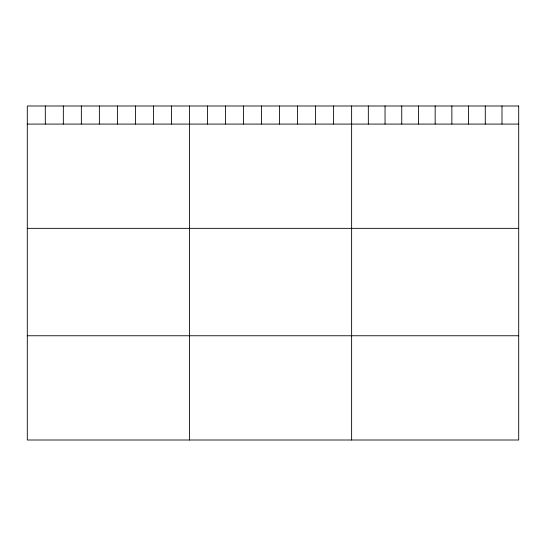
<?xml version="1.0" encoding="UTF-8"?>
<svg xmlns="http://www.w3.org/2000/svg" width="546" height="546" viewBox="0 0 546 546"><rect width="100%" height="100%" fill="white"/><g stroke="black" fill="none" stroke-linecap="round" stroke-linejoin="round"><path stroke-width="0.82" d="M27.3 124.085L518.7 124.085M27.3 228.344L518.7 228.344M27.3 335.756L518.7 335.756M501.992 105.992L501.992 124.085M485.285 105.992L485.285 124.085M468.577 105.992L468.577 124.085M451.87 105.992L451.87 124.085M435.162 105.992L435.162 124.085M418.454 105.992L418.454 124.085M401.747 105.992L401.747 124.085M385.039 105.992L385.039 124.085M368.332 105.992L368.332 124.085M351.624 105.992L351.624 440.008M333.606 105.992L333.606 124.085M315.588 105.992L315.588 124.085M297.57 105.992L297.57 124.085M279.552 105.992L279.552 124.085M261.534 105.992L261.534 124.085M243.516 105.992L243.516 124.085M225.498 105.992L225.498 124.085M207.48 105.992L207.48 124.085M189.462 105.992L189.462 440.008M171.444 105.992L171.444 124.085M153.426 105.992L153.426 124.085M135.408 105.992L135.408 124.085M117.39 105.992L117.39 124.085M99.372 105.992L99.372 124.085M81.354 105.992L81.354 124.085M63.336 105.992L63.336 124.085M45.318 105.992L45.318 124.085M518.7 105.992L27.3 105.992L27.3 440.008L518.7 440.008L518.7 105.992"/></g></svg>
